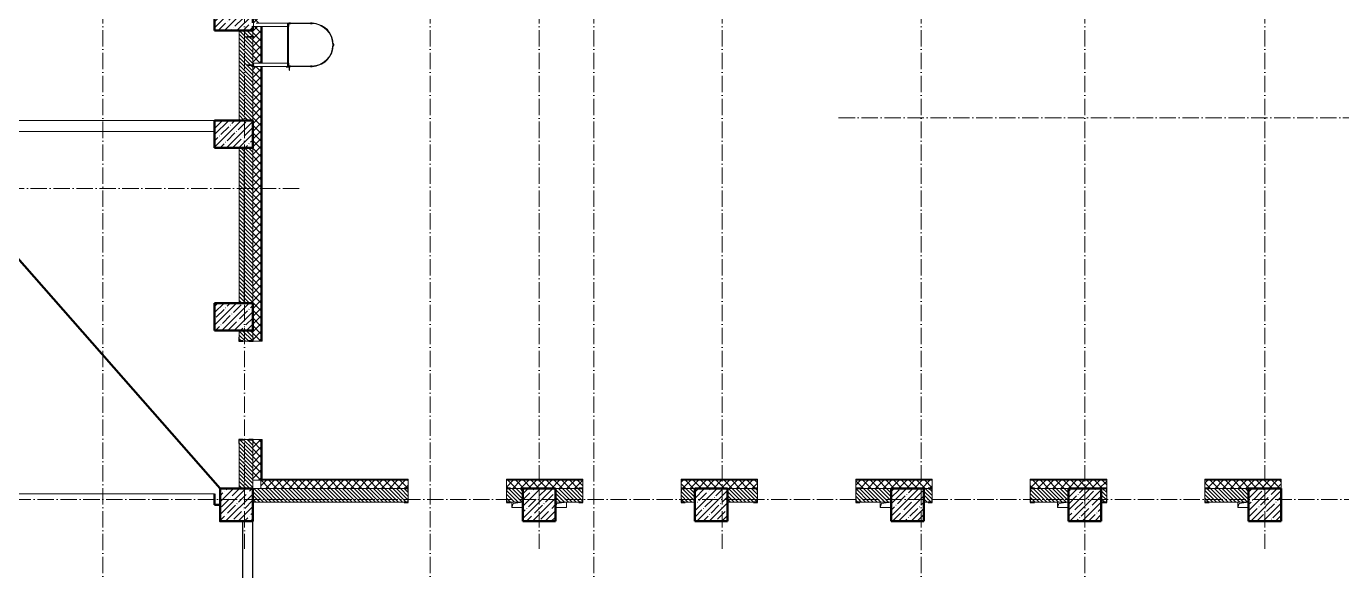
# Model space of a CAD drawing. Header units: millimetres. Extents: x -401725 to 250493, y 305116 to 802890.
# Drawn here: x 161979 to 186085, y 525289 to 535274 of the extents above; entities that cross this region are included whole.
import ezdxf

# ---------------------------------------------------------------- set-up
doc = ezdxf.new("R2010")
doc.units = ezdxf.units.MM
doc.linetypes.add('50_200_ШТРИХ_1Т_ш5_п1_п1_', pattern=[700, 500, -100, 0, -100])
for name, color, linetype, lineweight in [('A-DETL-____-OTLN-1', 7, 'Continuous', 50), ('A-FLOR-____-OTLN', 7, 'Continuous', 9), ('A-GENM-____-MCUT', 7, 'Continuous', 25), ('A-GENM-____-OTLN', 7, 'Continuous', 9), ('A-GENM-____-OTLN-1', 7, 'Continuous', 25), ('A-WALL-____-MCUT', 7, 'Continuous', 13), ('A-WALL-____-MCUT-1', 7, 'Continuous', 9), ('A-WALL-____-PATT-1', 7, 'Continuous', 9), ('A-WALL-FNSH-MCUT-1', 7, 'Continuous', 9), ('I-WALL-____-OTLN', 7, 'Continuous', 9), ('S-COLS-____-MCUT', 7, 'Continuous', 50), ('S-COLS-____-OTLN', 7, 'Continuous', 9), ('S-GRID-____-OTLN-1', 7, '50_200_ШТРИХ_1Т_ш5_п1_п1_', 9)]:
    doc.layers.add(name, color=color, linetype=linetype, lineweight=lineweight)
pattern_1 = [(135, (142429.057, 459015.94), (-35.35534, -35.35534), [])]
pattern_2 = [(45, (142429.06, 459015.94), (-70.71068, 70.71068), []), (135, (142429.06, 459015.94), (-70.71068, -70.71068), [])]

# ---------------------------------------------------------------- blocks, each defined once
blk = doc.blocks.new('BSC_Колонна _Прямоугольная - 500х700-25279857-АР1_План отверстий 3 этажа в осях 1-64_Ю-ЯЯ')
at = {"layer": 'S-COLS-____-OTLN'}
h = blk.add_hatch(dxfattribs=at)
h.set_pattern_fill('FP_16', color=256, style=0, pattern_type=2)
h.set_pattern_definition([(315, (-76431.04, 23350), (114.04925, 114.04925), []), (315, (-76431.04, 23235.95), (114.04925, 114.04925), [201.613, -40.323, 3.353, -36.97])])
h.paths.add_polyline_path([(-250, -350), (250, -350), (250, 350), (-250, 350), (-250, -55)], flags=0)
at = {"layer": 'S-COLS-____-MCUT'}
for p, q in [((250, 350), (-250, 350)), ((-250, 350), (-250, -350)), ((250, -350), (250, 350)), ((-250, -350), (-170, -350)), ((-107, -350), (250, -350))]:
    blk.add_line(p, q, dxfattribs=at)
blk = doc.blocks.new('BSC_Колонна _Прямоугольная - 600х600-V52-АР1_План отверстий 3 этажа в осях 1-64_Ю-ЯЯ')
at = {"layer": 'S-COLS-____-OTLN'}
h = blk.add_hatch(dxfattribs=at)
h.set_pattern_fill('FP_60', color=256, style=0, pattern_type=2)
h.set_pattern_definition([(45, (-28950, -67481.04), (-114.04925, 114.04925), []), (45, (-28835.95, -67481.04), (-114.04925, 114.04925), [201.613, -40.323, 3.353, -36.97])])
h.paths.add_polyline_path([(-300, -300), (300, -300), (300, 300), (-300, 300), (-300, 237)], flags=0)
at = {"layer": 'S-COLS-____-MCUT'}
for p, q in [((300, 300), (-300, 300)), ((-300, 300), (-300, -300)), ((300, -300), (300, 300)), ((-300, -300), (300, -300))]:
    blk.add_line(p, q, dxfattribs=at)
blk = doc.blocks.new('BSC_Колонна _Прямоугольная - 500х700-25976089-АР1_План отверстий 3 этажа в осях 1-64_Ю-ЯЯ')
at = {"layer": 'S-COLS-____-OTLN'}
h = blk.add_hatch(dxfattribs=at)
h.set_pattern_fill('FP_76', color=256, style=0, pattern_type=2)
h.set_pattern_definition([(315, (-74281.04, 23350), (114.04925, 114.04925), []), (315, (-74281.04, 23235.95), (114.04925, 114.04925), [201.613, -40.323, 3.353, -36.97])])
h.paths.add_polyline_path([(-250, -350), (250, -350), (250, 350), (-250, 350)], flags=0)
at = {"layer": 'S-COLS-____-MCUT'}
for p, q in [((250, 350), (-250, 350)), ((-250, 350), (-250, -350)), ((250, -350), (250, 350)), ((-250, -350), (250, -350))]:
    blk.add_line(p, q, dxfattribs=at)
blk = doc.blocks.new('BSC_Колонна _Прямоугольная - 500х700-V68-АР1_План отверстий 3 этажа в осях 1-64_Ю-ЯЯ')
at = {"layer": 'S-COLS-____-OTLN'}
h = blk.add_hatch(dxfattribs=at)
h.set_pattern_fill('FP_77', color=256, style=0, pattern_type=2)
h.set_pattern_definition([(315, (-70931.04, 23350), (114.04925, 114.04925), []), (315, (-70931.04, 23235.95), (114.04925, 114.04925), [201.613, -40.323, 3.353, -36.97])])
h.paths.add_polyline_path([(-250, -350), (250, -350), (250, 350), (-250, 350)], flags=0)
at = {"layer": 'S-COLS-____-MCUT'}
for p, q in [((250, 350), (-250, 350)), ((-250, 350), (-250, -350)), ((250, -350), (250, 350)), ((-250, -350), (250, -350))]:
    blk.add_line(p, q, dxfattribs=at)
blk = doc.blocks.new('BSC_Колонна _Прямоугольная - 600х600-V74-АР1_План отверстий 3 этажа в осях 1-64_Ю-ЯЯ')
at = {"layer": 'S-COLS-____-OTLN'}
h = blk.add_hatch(dxfattribs=at)
h.set_pattern_fill('FP_83', color=256, style=0, pattern_type=2)
h.set_pattern_definition([(45, (-35700, -67481.04), (-114.04925, 114.04925), []), (45, (-35585.95, -67481.04), (-114.04925, 114.04925), [201.613, -40.323, 3.353, -36.97])])
h.paths.add_polyline_path([(-300, -300), (300, -300), (300, 300), (-300, 300)], flags=0)
at = {"layer": 'S-COLS-____-MCUT'}
for p, q in [((300, 300), (-300, 300)), ((-300, 300), (-300, -300)), ((300, -300), (300, 300)), ((-300, -300), (300, -300))]:
    blk.add_line(p, q, dxfattribs=at)
blk = doc.blocks.new('BSC_Колонна _Прямоугольная - 600х600-V78-АР1_План отверстий 3 этажа в осях 1-64_Ю-ЯЯ')
at = {"layer": 'S-COLS-____-OTLN'}
h = blk.add_hatch(dxfattribs=at)
h.set_pattern_fill('FP_87', color=256, style=0, pattern_type=2)
h.set_pattern_definition([(45, (-38950, -67481.04), (-114.04925, 114.04925), []), (45, (-38835.95, -67481.04), (-114.04925, 114.04925), [201.613, -40.323, 3.353, -36.97])])
h.paths.add_polyline_path([(-300, -300), (300, -300), (300, 300), (-300, 300)], flags=0)
at = {"layer": 'S-COLS-____-MCUT'}
for p, q in [((300, 300), (-300, 300)), ((-300, 300), (-300, -300)), ((300, -300), (300, 300)), ((-300, -300), (300, -300))]:
    blk.add_line(p, q, dxfattribs=at)
blk = doc.blocks.new('BSC_Колонна _Прямоугольная - 600х600-V85-АР1_План отверстий 3 этажа в осях 1-64_Ю-ЯЯ')
at = {"layer": 'S-COLS-____-OTLN'}
h = blk.add_hatch(dxfattribs=at)
h.set_pattern_fill('FP_93', color=256, style=0, pattern_type=2)
h.set_pattern_definition([(45, (-42250, -67481.04), (-114.04925, 114.04925), []), (45, (-42135.95, -67481.04), (-114.04925, 114.04925), [201.613, -40.323, 3.353, -36.97])])
h.paths.add_polyline_path([(-300, -300), (300, -300), (300, 300), (-300, 300)], flags=0)
at = {"layer": 'S-COLS-____-MCUT'}
for p, q in [((300, 300), (-300, 300)), ((-300, 300), (-300, -300)), ((300, -300), (300, 300)), ((-300, -300), (300, -300))]:
    blk.add_line(p, q, dxfattribs=at)
blk = doc.blocks.new('BSC_Колонна _Прямоугольная - 600х600-V89-АР1_План отверстий 3 этажа в осях 1-64_Ю-ЯЯ')
at = {"layer": 'S-COLS-____-OTLN'}
h = blk.add_hatch(dxfattribs=at)
h.set_pattern_fill('FP_94', color=256, style=0, pattern_type=2)
h.set_pattern_definition([(45, (-32100, -67481.04), (-114.04925, 114.04925), []), (45, (-31985.95, -67481.04), (-114.04925, 114.04925), [201.613, -40.323, 3.353, -36.97])])
h.paths.add_polyline_path([(-300, -300), (300, -300), (300, 300), (-300, 300)], flags=0)
at = {"layer": 'S-COLS-____-MCUT'}
for p, q in [((300, 300), (-300, 300)), ((-300, 300), (-300, -300)), ((300, -300), (300, 300)), ((-300, -300), (300, -300))]:
    blk.add_line(p, q, dxfattribs=at)
blk = doc.blocks.new('BSC_Колонна _Прямоугольная - 600х600-V90-АР1_План отверстий 3 этажа в осях 1-64_Ю-ЯЯ')
at = {"layer": 'S-COLS-____-OTLN'}
h = blk.add_hatch(dxfattribs=at)
h.set_pattern_fill('FP_95', color=256, style=0, pattern_type=2)
h.set_pattern_definition([(45, (-23400, -67481.04), (-114.04925, 114.04925), []), (45, (-23285.95, -67481.04), (-114.04925, 114.04925), [201.613, -40.323, 3.353, -36.97])])
h.paths.add_polyline_path([(-300, -300), (300, -300), (300, 300), (-300, 300)], flags=0)
at = {"layer": 'S-COLS-____-MCUT'}
for p, q in [((300, 300), (-300, 300)), ((-300, 300), (-300, -300)), ((300, -300), (300, 300)), ((-300, -300), (100, -300))]:
    blk.add_line(p, q, dxfattribs=at)
blk = doc.blocks.new('Фахверк_СКБ_Уголок - 250_2700-27497298-АР1_План отверстий 3 этажа в осях 1-64_Ю-ЯЯ')
at = {"layer": 'A-GENM-____-MCUT'}
for p, q in [((200, 181), (125, 181)), ((125, 181), (125, 106)), ((125, 106), (131, 106)), ((131, 106), (131, 175)), ((131, 175), (200, 175)), ((200, 175), (200, 181)), ((131, -6), (125, -6)), ((125, -6), (125, -81)), ((125, -81), (200, -81)), ((131, -75), (131, -6)), ((200, -75), (131, -75)), ((200, -81), (200, -75))]:
    blk.add_line(p, q, dxfattribs=at)
blk = doc.blocks.new('Фахверк_СКБ_Уголок - 250_2700-27509033-АР1_План отверстий 3 этажа в осях 1-64_Ю-ЯЯ')
at = {"layer": 'A-GENM-____-MCUT'}
for p, q in [((125, 181), (50, 181)), ((50, 181), (50, 175)), ((50, 175), (119, 175)), ((119, 175), (119, 106)), ((119, 106), (125, 106)), ((125, 106), (125, 181)), ((119, -75), (50, -75)), ((50, -75), (50, -81)), ((50, -81), (125, -81)), ((125, -6), (119, -6)), ((119, -6), (119, -75)), ((125, -81), (125, -6))]:
    blk.add_line(p, q, dxfattribs=at)
blk = doc.blocks.new('Фахверк_СКБ_Уголок - 250_2700_1-27501432-АР1_План отверстий 3 этажа в осях 1-64_Ю-ЯЯ')
at = {"layer": 'A-GENM-____-MCUT'}
for p, q in [((200, 181), (125, 181)), ((125, 181), (125, 106)), ((125, 106), (131, 106)), ((131, 106), (131, 175)), ((131, 175), (200, 175)), ((200, 175), (200, 181)), ((131, -6), (125, -6)), ((125, -6), (125, -81)), ((125, -81), (200, -81)), ((131, -75), (131, -6)), ((200, -75), (131, -75)), ((200, -81), (200, -75))]:
    blk.add_line(p, q, dxfattribs=at)
blk = doc.blocks.new('AR_Отверстие прямоугольное _в плите_ - AR_Отверстие прямоугольное _в плите_-V183-АР1_План отверстий 3 этажа в осях 1-64_Ю-ЯЯ')
at = {"layer": 'A-GENM-____-OTLN'}
for p, q in [((-100, 50), (-100, -50)), ((-100, -50), (-75, 25)), ((-75, 25), (100, 50)), ((100, -50), (100, 50)), ((-100, -50), (100, -50))]:
    blk.add_line(p, q, dxfattribs=at)
blk = doc.blocks.new('AR_Отверстие прямоугольное _в плите_ - AR_Отверстие прямоугольное _в плите_-V175-АР1_План отверстий 3 этажа в осях 1-64_Ю-ЯЯ')
at = {"layer": 'A-GENM-____-OTLN'}
for p, q in [((-100, -50), (-75, 25)), ((-75, 25), (100, 50)), ((100, -50), (100, 50)), ((-100, -50), (100, -50))]:
    blk.add_line(p, q, dxfattribs=at)
blk = doc.blocks.new('AR_Отверстие прямоугольное _в плите_ - AR_Отверстие прямоугольное _в плите_-30510712-АР1_План отверстий 3 этажа в осях 1-64_Ю-ЯЯ')
at = {"layer": 'A-GENM-____-OTLN'}
for p, q in [((-100, 50), (-100, -50)), ((-100, -50), (-75, 25)), ((-75, 25), (100, 50)), ((-100, -50), (100, -50))]:
    blk.add_line(p, q, dxfattribs=at)
blk = doc.blocks.new('AR_Отверстие прямоугольное _в плите_ - AR_Отверстие прямоугольное _в плите_-V184-АР1_План отверстий 3 этажа в осях 1-64_Ю-ЯЯ')
at = {"layer": 'A-GENM-____-OTLN'}
for p, q in [((-100, 50), (-100, -50)), ((-100, -50), (-75, 25)), ((-75, 25), (100, 50)), ((-100, -50), (100, -50))]:
    blk.add_line(p, q, dxfattribs=at)
blk = doc.blocks.new('Лестница_Металлическая_Кровля_Перепад - Назначение габаритов по экземпляру-30749997-АР1_План отверстий 3 этажа в осях 1-64_Ю-ЯЯ')
at = {"layer": 'A-GENM-____-MCUT'}
for p, q in [((-147, 1493), (-168, 1472)), ((-168, 1472), (-161, 1465)), ((-161, 1465), (-140, 1486)), ((-140, 1486), (-147, 1493)), ((140, 1610), (110, 1610)), ((110, 1610), (110, 1600)), ((140, 1610), (110, 1610)), ((110, 1610), (110, 1600)), ((110, 1600), (140, 1600)), ((110, 1600), (140, 1600)), ((140, 1600), (140, 1610)), ((140, 1600), (140, 1610)), ((397, 1493), (390, 1486)), ((390, 1486), (411, 1465)), ((418, 1472), (397, 1493)), ((411, 1465), (418, 1472)), ((-275, 1215), (-275, 1185)), ((-265, 1215), (-275, 1215)), ((-265, 1185), (-265, 1215)), ((525, 1215), (515, 1215)), ((515, 1215), (515, 1185)), ((525, 1185), (525, 1215)), ((-275, 1185), (-265, 1185)), ((515, 1185), (525, 1185)), ((-265, 815), (-275, 815)), ((-275, 815), (-275, 785)), ((-265, 785), (-265, 815)), ((525, 815), (515, 815)), ((515, 815), (515, 785)), ((525, 785), (525, 815))]:
    blk.add_line(p, q, dxfattribs=at)
at = {"layer": 'A-GENM-____-OTLN'}
for p, q in [((-275, 1185), (-275, 815)), ((-265, 815), (-265, 1185)), ((515, 1185), (515, 815)), ((525, 815), (525, 1185))]:
    blk.add_line(p, q, dxfattribs=at)
for radius, start, end in [(400, 137.1513, 177.8405), (390, 0, 180), (400, 47.1513, 132.8487), (400, 2.1595, 42.8487)]:
    blk.add_arc((125, 1200), radius, start, end, dxfattribs=at)
blk = doc.blocks.new('ЛМ_Арматурный стержень_ГОСТ 5781-82 - Ø 18 А240-29172526-АР1_План отверстий 3 этажа в осях 1-64_Ю-ЯЯ')
at = {"layer": 'A-GENM-____-OTLN'}
for p, q in [((24334, 76318), (24334, 75518)), ((24334, 76318), (24343, 76318)), ((24343, 76318), (24352, 76318)), ((24352, 75518), (24352, 76318)), ((24343, 75518), (24334, 75518)), ((24352, 75518), (24343, 75518))]:
    blk.add_line(p, q, dxfattribs=at)
blk = doc.blocks.new('ЛМ_Уголок_ГОСТ 8509-93 - L 63х63x6-29176216-АР1_План отверстий 3 этажа в осях 1-64_Ю-ЯЯ')
at = {"layer": 'A-GENM-____-MCUT'}
for p, q in [((24312, 75518), (24312, 75512)), ((24312, 75512), (24369, 75512)), ((24375, 75518), (24360, 75518)), ((24369, 75512), (24369, 75455)), ((24369, 75455), (24375, 75455)), ((24375, 75455), (24375, 75518))]:
    blk.add_line(p, q, dxfattribs=at)
blk = doc.blocks.new('Анкер клиновой - Анкер клиновой МКТ V-A 10-10-15_115-14811140-АР1_План отверстий 3 этажа в осях 1-64_Ю-ЯЯ')
at = {"layer": 'A-GENM-____-OTLN'}
for p, q in [((23706, 76071), (23591, 76071)), ((23591, 76061), (23591, 76071)), ((23591, 76061), (23706, 76061)), ((23710, 76074), (23706, 76074)), ((23706, 76058), (23706, 76074)), ((23706, 76074), (23706, 76072)), ((23706, 76060), (23706, 76058)), ((23706, 76058), (23710, 76058)), ((23710, 76072), (23710, 76074)), ((23710, 76074), (23710, 76058)), ((23720, 76071), (23710, 76071)), ((23710, 76061), (23720, 76061)), ((23710, 76058), (23710, 76060)), ((23720, 76071), (23720, 76061))]:
    blk.add_line(p, q, dxfattribs=at)
blk = doc.blocks.new('Анкер клиновой - Анкер клиновой МКТ V-A 10-10-15_115-V208-АР1_План отверстий 3 этажа в осях 1-64_Ю-ЯЯ')
at = {"layer": 'A-GENM-____-OTLN'}
for p, q in [((23700, 75550), (23591, 75550)), ((23591, 75540), (23591, 75550)), ((23591, 75540), (23700, 75540)), ((23710, 75553), (23706, 75553)), ((23706, 75537), (23710, 75537)), ((23710, 75551), (23710, 75553)), ((23710, 75553), (23710, 75537)), ((23720, 75550), (23710, 75550)), ((23710, 75540), (23720, 75540)), ((23710, 75537), (23710, 75539)), ((23720, 75550), (23720, 75540))]:
    blk.add_line(p, q, dxfattribs=at)
blk = doc.blocks.new('ЛМ_Уголок_ГОСТ 8509-93 - L 63х63x6-29171484-АР1_План отверстий 3 этажа в осях 1-64_Ю-ЯЯ')
at = {"layer": 'A-GENM-____-OTLN'}
for p, q in [((23706, 75575), (23700, 75575)), ((23700, 75575), (23700, 75512)), ((23700, 75512), (23763, 75512)), ((23706, 75518), (23706, 75575)), ((23763, 75518), (23706, 75518)), ((23763, 75512), (23763, 75518))]:
    blk.add_line(p, q, dxfattribs=at)
blk = doc.blocks.new('ЛМ_Уголок_ГОСТ 8509-93 - L 63х63x6-30750527-АР1_План отверстий 3 этажа в осях 1-64_Ю-ЯЯ')
at = {"layer": 'A-GENM-____-OTLN'}
for p, q in [((0, 45), (0, -18)), ((619, 45), (0, 45)), ((645, 45), (637, 45)), ((645, -18), (645, 45)), ((48, -18), (619, -18)), ((637, -18), (645, -18))]:
    blk.add_line(p, q, dxfattribs=at)
blk = doc.blocks.new('ЛМ_Уголок_ГОСТ 8509-93 - L 63х63x6-30750528-АР1_План отверстий 3 этажа в осях 1-64_Ю-ЯЯ')
at = {"layer": 'A-GENM-____-OTLN'}
for p, q in [((0, 18), (0, -4)), ((619, 18), (48, 18)), ((645, 18), (637, 18)), ((645, -45), (645, 18)), ((0, -14), (0, -45)), ((0, -45), (619, -45)), ((637, -45), (645, -45))]:
    blk.add_line(p, q, dxfattribs=at)
blk = doc.blocks.new('BSC_Колонна _Прямоугольная1 - 200х100 _металл_-31488033-АР1_План отверстий 3 этажа в осях 1-64_Ю-ЯЯ')
at = {"layer": 'S-COLS-____-MCUT'}
for p, q in [((100, 50), (-100, 50)), ((-100, 50), (-100, 40)), ((100, -50), (100, 50)), ((-100, -50), (100, -50))]:
    blk.add_line(p, q, dxfattribs=at)

msp = doc.modelspace()

# ---------------------------------------------------------------- hatches: boundary and pattern name
at = {"layer": 'A-WALL-____-PATT-1'}
h = msp.add_hatch(dxfattribs=at)
h.set_pattern_fill('FP_4', color=256, style=0, pattern_type=2)
h.set_pattern_definition(pattern_2)
h.paths.add_polyline_path([(166279.0567, 526946.983), (166279.0567, 527696.983), (166135.0567, 527696.983), (166135.0567, 527621.983), (166129.0567, 527621.983), (166129.0567, 526946.983), (166275.7987, 526946.983)], flags=0)
h.paths.add_polyline_path([(166279.0567, 529496.983), (166279.0567, 534533.983), (166192.0567, 534533.983), (166192.0567, 534527.983), (166129.0567, 534527.983), (166129.0567, 529571.983), (166135.0567, 529571.983), (166135.0567, 529496.983)], flags=0)
h.paths.add_polyline_path([(166144.0567, 534533.983), (166144.0567, 534555.983), (166135.0567, 534555.3261), (166135.0567, 534533.983), (166139.0567, 534533.983)], flags=0)
h.paths.add_polyline_path([(166139.0567, 534565.983), (166144.0567, 534566.6398), (166144.8462, 534596.983), (166279.0567, 534596.983), (166279.0567, 535270.983), (166144.0567, 535270.983), (166144.0567, 535333.983), (166135.0567, 535333.983), (166135.0567, 535276.983), (166129.0567, 535276.983), (166129.0567, 535086.983), (166149.0567, 535086.3131), (166149.0567, 535076.983), (166129.0567, 535076.3261), (166129.0567, 534590.983), (166135.0567, 534590.983), (166135.0567, 534566.6398), (166139.0567, 534566.6398)], flags=0)
h.paths.add_polyline_path([(166279.0567, 535333.983), (166279.0567, 544946.983), (166129.0567, 544946.983), (166129.0567, 535339.983), (166192.0567, 535339.983), (166192.0567, 535333.983), (166275.7987, 535333.983)], flags=0)
h = msp.add_hatch(dxfattribs=at)
h.set_pattern_fill('FP_9', color=256, style=0, pattern_type=2)
h.set_pattern_definition(pattern_1)
h.paths.add_polyline_path([(165879.0567, 533546.983), (166129.0567, 533546.983), (166129.0567, 534555.983), (166020.0567, 534556.6528), (166020.0567, 534565.983), (166129.0567, 534565.983), (166129.0567, 535076.983), (166020.0567, 535077.6528), (166020.0567, 535086.983), (166129.0567, 535086.983), (166129.0567, 535196.983), (165879.0567, 535196.983), (165879.0567, 533998.73)], flags=0)
h = msp.add_hatch(dxfattribs=at)
h.set_pattern_fill('FP_9', color=256, style=0, pattern_type=2)
h.set_pattern_definition(pattern_1)
h.paths.add_polyline_path([(166129.0567, 530196.983), (166129.0567, 533046.983), (165879.0567, 533046.983), (165879.0567, 530196.983)], flags=0)
h = msp.add_hatch(dxfattribs=at)
h.set_pattern_fill('FP_9', color=256, style=0, pattern_type=2)
h.set_pattern_definition(pattern_1)
h.paths.add_polyline_path([(165879.0567, 526796.983), (166129.0567, 526796.983), (166129.0567, 527690.983), (166060.0567, 527690.983), (166060.0567, 527696.983), (165948.0567, 527696.983), (165948.0567, 527690.983), (165879.0567, 527690.983), (165879.0567, 527540.7895)], flags=0)
h.paths.add_polyline_path([(166060.0567, 529496.983), (166060.0567, 529502.983), (166129.0567, 529502.983), (166129.0567, 529696.983), (165879.0567, 529696.983), (165879.0567, 529502.983), (165948.0567, 529502.983), (165948.0567, 529496.983)], flags=0)
h = msp.add_hatch(dxfattribs=at)
h.set_pattern_fill('FP_9', color=256, style=0, pattern_type=2)
h.set_pattern_definition(pattern_1)
h.paths.add_polyline_path([(170854.0567, 526546.983), (171079.0567, 526546.983), (171079.0567, 526796.983), (170785.0567, 526796.983), (170785.0567, 526727.983), (170779.0567, 526727.983), (170779.0567, 526615.983), (170785.0567, 526615.983), (170785.0567, 526546.983)], flags=0)
h.paths.add_polyline_path([(168904.0567, 526546.983), (168973.0567, 526547.5385), (168973.0567, 526615.983), (168979.0567, 526615.983), (168979.0567, 526727.983), (168973.0567, 526727.983), (168973.0567, 526796.983), (166129.0567, 526796.983), (166129.0567, 526546.983), (167159.5308, 526546.983)], flags=0)
h = msp.add_hatch(dxfattribs=at)
h.set_pattern_fill('FP_4', color=256, style=0, pattern_type=2)
h.set_pattern_definition(pattern_2)
h.paths.add_polyline_path([(187629.0567, 526796.983), (187629.0567, 526946.983), (186779.0567, 526946.983), (186779.0567, 526796.983), (187485.3701, 526796.983)], flags=0)
h.paths.add_polyline_path([(183654.0567, 526796.983), (184979.0567, 526796.983), (184979.0567, 526946.983), (183579.0567, 526946.983), (183579.0567, 526802.983), (183654.0567, 526802.983)], flags=0)
h.paths.add_polyline_path([(181704.0567, 526796.983), (181704.0567, 526802.983), (181779.0567, 526802.983), (181779.0567, 526946.983), (180379.0567, 526946.983), (180379.0567, 526802.983), (180454.0567, 526802.983), (180454.0567, 526796.983), (181679.0567, 526796.983)], flags=0)
h.paths.add_polyline_path([(178504.0567, 526796.983), (178504.0567, 526802.983), (178579.0567, 526802.983), (178579.0567, 526946.983), (177179.0567, 526946.983), (177179.0567, 526802.983), (177254.0567, 526802.983), (177254.0567, 526796.983), (178429.0567, 526796.983)], flags=0)
h.paths.add_polyline_path([(174829.0567, 526796.983), (175304.0567, 526796.983), (175304.0567, 526802.983), (175379.0567, 526802.983), (175379.0567, 526946.983), (173979.0567, 526946.983), (173979.0567, 526802.983), (174054.0567, 526802.983), (174054.0567, 526796.983), (174229.388, 526796.983)], flags=0)
h.paths.add_polyline_path([(172104.0567, 526796.983), (172104.0567, 526802.983), (172179.0567, 526802.983), (172179.0567, 526946.983), (170779.0567, 526946.983), (170779.0567, 526802.983), (170854.0567, 526802.983), (170854.0567, 526796.983), (171679.0567, 526796.983)], flags=0)
h.paths.add_polyline_path([(168904.0567, 526796.983), (168904.0567, 526802.983), (168979.0567, 526802.983), (168979.0567, 526946.983), (166279.0567, 526946.983), (166279.0567, 526796.983), (167159.5308, 526796.983)], flags=0)
h = msp.add_hatch(dxfattribs=at)
h.set_pattern_fill('FP_9', color=256, style=0, pattern_type=2)
h.set_pattern_definition(pattern_1)
h.paths.add_polyline_path([(174229.0567, 526546.983), (174229.0567, 526796.983), (173985.0567, 526796.983), (173985.0567, 526727.983), (173979.0567, 526727.983), (173979.0567, 526615.983), (173985.0567, 526615.983), (173985.0567, 526546.983), (174054.0567, 526546.983)], flags=0)
h.paths.add_polyline_path([(172104.0567, 526546.983), (172173.0567, 526546.983), (172173.0567, 526615.983), (172179.0567, 526615.983), (172179.0567, 526727.983), (172173.0567, 526727.983), (172173.0567, 526796.983), (171679.0567, 526796.983), (171679.0567, 526546.983)], flags=0)
h = msp.add_hatch(dxfattribs=at)
h.set_pattern_fill('FP_9', color=256, style=0, pattern_type=2)
h.set_pattern_definition(pattern_1)
h.paths.add_polyline_path([(177829.0567, 526546.983), (177829.0567, 526796.983), (177185.0567, 526796.983), (177185.0567, 526727.983), (177179.0567, 526727.983), (177179.0567, 526615.983), (177185.0567, 526615.983), (177185.0567, 526546.983), (177764.3165, 526546.983)], flags=0)
h.paths.add_polyline_path([(175304.0567, 526546.983), (175373.0567, 526546.983), (175373.0567, 526615.983), (175379.0567, 526615.983), (175379.0567, 526727.983), (175373.0567, 526727.983), (175373.0567, 526796.983), (174829.0567, 526796.983), (174829.0567, 526546.983)], flags=0)
h = msp.add_hatch(dxfattribs=at)
h.set_pattern_fill('FP_9', color=256, style=0, pattern_type=2)
h.set_pattern_definition(pattern_1)
h.paths.add_polyline_path([(181079.0567, 526546.983), (181079.0567, 526796.983), (180385.0567, 526796.983), (180385.0567, 526727.983), (180379.0567, 526727.983), (180379.0567, 526615.983), (180385.0567, 526615.983), (180385.0567, 526546.983), (180454.0567, 526546.983)], flags=0)
h.paths.add_polyline_path([(178429.0567, 526546.983), (178573.0567, 526546.983), (178573.0567, 526615.983), (178579.0567, 526615.983), (178579.0567, 526727.983), (178573.0567, 526727.983), (178573.0567, 526796.983), (178429.0567, 526796.983), (178429.0567, 526615.983)], flags=0)
h = msp.add_hatch(dxfattribs=at)
h.set_pattern_fill('FP_9', color=256, style=0, pattern_type=2)
h.set_pattern_definition(pattern_1)
h.paths.add_polyline_path([(183654.0567, 526546.983), (184379.0567, 526546.983), (184379.0567, 526796.983), (183585.0567, 526796.983), (183585.0567, 526727.983), (183579.0567, 526727.983), (183579.0567, 526615.983), (183585.0567, 526615.983), (183585.0567, 526546.983)], flags=0)
h.paths.add_polyline_path([(181704.0567, 526546.983), (181773.0567, 526546.983), (181773.0567, 526615.983), (181779.0567, 526615.983), (181779.0567, 526727.983), (181773.0567, 526727.983), (181773.0567, 526796.983), (181679.0567, 526796.983), (181679.0567, 526546.983)], flags=0)

# ---------------------------------------------------------------- linework, layer by layer
msp.add_lwpolyline([(165979.0567, 530196.983), (165979.0567, 533046.983)])
at = {"color": 0, "lineweight": 50}
msp.add_lwpolyline([(165529.0567, 526796.983), (166129.0567, 526796.983), (166129.0567, 526196.983), (165529.0567, 526196.983)], close=True, dxfattribs=at)
msp.add_lwpolyline([(165941.0578, 522646.9845), (166129.0567, 522646.9845), (166129.0567, 526196.983), (165941.0578, 526196.983)], close=True)
at = {"layer": 'A-DETL-____-OTLN-1'}
msp.add_line((160629.0567, 532376.6604), (165529.0567, 526796.983), dxfattribs=at)
at = {"layer": 'A-FLOR-____-OTLN'}
msp.add_line((165429.0567, 526696.983), (160729.0567, 526696.983), dxfattribs=at)
at = {"layer": 'A-WALL-____-MCUT'}
for p, q in [((165879.0567, 535196.983), (165879.0567, 533546.983)), ((166129.0567, 535196.983), (166129.0567, 535086.8126)), ((166129.0567, 535077.1533), (166129.0567, 534590.983)), ((166129.0567, 534527.983), (166129.0567, 533546.983)), ((165879.0567, 533046.983), (165879.0567, 530196.983)), ((166129.0567, 533046.983), (166129.0567, 530196.983)), ((165879.0567, 529696.983), (165879.0567, 529571.983)), ((166129.0567, 529571.983), (166129.0567, 529696.983)), ((165948.0567, 529496.983), (166060.0567, 529496.983)), ((166060.0567, 527696.983), (165948.0567, 527696.983)), ((165879.0567, 527621.983), (165879.0567, 526796.983)), ((166129.0567, 527621.983), (166129.0567, 526796.983)), ((166129.0567, 526796.983), (168904.0567, 526796.983)), ((168979.0567, 526615.983), (168979.0567, 526727.983)), ((170779.0567, 526727.983), (170779.0567, 526615.983)), ((171079.0567, 526796.983), (170854.0567, 526796.983)), ((172104.0567, 526796.983), (171679.0567, 526796.983)), ((172179.0567, 526615.983), (172179.0567, 526727.983)), ((173979.0567, 526727.983), (173979.0567, 526615.983)), ((174229.0567, 526796.983), (174054.0567, 526796.983)), ((175304.0567, 526796.983), (174829.0567, 526796.983)), ((175379.0567, 526615.983), (175379.0567, 526727.983)), ((177179.0567, 526727.983), (177179.0567, 526615.983)), ((177829.0567, 526796.983), (177254.0567, 526796.983)), ((178504.0567, 526796.983), (178429.0567, 526796.983)), ((178579.0567, 526615.983), (178579.0567, 526727.983)), ((180379.0567, 526727.983), (180379.0567, 526615.983)), ((181079.0567, 526796.983), (180454.0567, 526796.983)), ((181704.0567, 526796.983), (181679.0567, 526796.983)), ((181779.0567, 526615.983), (181779.0567, 526727.983)), ((183579.0567, 526727.983), (183579.0567, 526615.983)), ((184379.0567, 526796.983), (183654.0567, 526796.983)), ((166129.0567, 526546.983), (168904.0567, 526546.983)), ((170854.0567, 526546.983), (171079.0567, 526546.983)), ((171679.0567, 526546.983), (172104.0567, 526546.983)), ((174054.0567, 526546.983), (174229.0567, 526546.983)), ((174829.0567, 526546.983), (175304.0567, 526546.983)), ((177254.0567, 526546.983), (177829.0567, 526546.983)), ((178429.0567, 526546.983), (178504.0567, 526546.983)), ((180454.0567, 526546.983), (181079.0567, 526546.983)), ((181679.0567, 526546.983), (181704.0567, 526546.983)), ((183654.0567, 526546.983), (184379.0567, 526546.983))]:
    msp.add_line(p, q, dxfattribs=at)
at = {"layer": 'A-WALL-____-MCUT-1'}
for p, q in [((166279.0567, 534596.983), (166279.0567, 535270.983)), ((166285.0567, 534596.983), (166285.0567, 535270.983)), ((166291.0567, 534596.983), (166291.0567, 535270.983)), ((166279.0567, 529496.983), (166279.0567, 534533.983)), ((166285.0567, 529496.983), (166285.0567, 534533.983)), ((166291.0567, 529496.983), (166291.0567, 534533.983)), ((166135.0567, 529496.983), (166279.0567, 529496.983)), ((166279.0567, 527696.983), (166135.0567, 527696.983)), ((166279.0567, 527696.983), (166279.0567, 526796.983)), ((166285.0567, 526946.983), (166285.0567, 527696.983)), ((166291.0567, 526946.983), (166291.0567, 527696.983)), ((166129.0567, 526946.983), (168979.0567, 526946.983)), ((168979.0567, 526958.983), (166279.0567, 526958.983)), ((168979.0567, 526952.983), (166279.0567, 526952.983)), ((168979.0567, 526802.983), (168979.0567, 526946.983)), ((172179.0567, 526958.983), (170779.0567, 526958.983)), ((172179.0567, 526952.983), (170779.0567, 526952.983)), ((170779.0567, 526946.983), (170779.0567, 526946.983)), ((170779.0567, 526946.983), (170779.0567, 526802.983)), ((172179.0567, 526946.983), (170779.0567, 526946.983)), ((172179.0567, 526802.983), (172179.0567, 526946.983)), ((175379.0567, 526958.983), (173979.0567, 526958.983)), ((175379.0567, 526952.983), (173979.0567, 526952.983)), ((173979.0567, 526946.983), (175379.0567, 526946.983)), ((173979.0567, 526946.983), (173979.0567, 526802.983)), ((175379.0567, 526802.983), (175379.0567, 526946.983)), ((178579.0567, 526958.983), (177179.0567, 526958.983)), ((178579.0567, 526952.983), (177179.0567, 526952.983)), ((177179.0567, 526946.983), (178579.0567, 526946.983)), ((177179.0567, 526946.983), (177179.0567, 526802.983)), ((178429.0567, 526796.983), (178429.0567, 526796.983)), ((178579.0567, 526802.983), (178579.0567, 526946.983)), ((181779.0567, 526958.983), (180379.0567, 526958.983)), ((181779.0567, 526952.983), (180379.0567, 526952.983)), ((180379.0567, 526946.983), (180379.0567, 526802.983)), ((181779.0567, 526946.983), (180379.0567, 526946.983)), ((181779.0567, 526802.983), (181779.0567, 526946.983)), ((184979.0567, 526958.983), (183579.0567, 526958.983)), ((184979.0567, 526952.983), (183579.0567, 526952.983)), ((183579.0567, 526946.983), (184979.0567, 526946.983)), ((183579.0567, 526946.983), (183579.0567, 526802.983)), ((184979.0567, 526796.983), (184979.0567, 526946.983))]:
    msp.add_line(p, q, dxfattribs=at)
at = {"layer": 'A-WALL-FNSH-MCUT-1'}
for p, q in [((166299.0567, 534596.983), (166299.0567, 535270.983)), ((166299.0567, 529496.983), (166299.0567, 534533.983)), ((166279.0567, 529496.983), (166299.0567, 529496.983)), ((166299.0567, 527696.983), (166279.0567, 527696.983)), ((166299.0567, 526946.983), (166299.0567, 527696.983)), ((168979.0567, 526966.983), (166279.0567, 526966.983)), ((168979.0567, 526946.983), (168979.0567, 526966.983)), ((172179.0567, 526966.983), (170779.0567, 526966.983)), ((170779.0567, 526966.983), (170779.0567, 526946.983)), ((172179.0567, 526946.983), (172179.0567, 526966.983)), ((175379.0567, 526966.983), (173979.0567, 526966.983)), ((173979.0567, 526966.983), (173979.0567, 526946.983)), ((175379.0567, 526946.983), (175379.0567, 526966.983)), ((178579.0567, 526966.983), (177179.0567, 526966.983)), ((177179.0567, 526966.983), (177179.0567, 526946.983)), ((178579.0567, 526946.983), (178579.0567, 526966.983)), ((181779.0567, 526966.983), (180379.0567, 526966.983)), ((180379.0567, 526966.983), (180379.0567, 526946.983)), ((181779.0567, 526946.983), (181779.0567, 526966.983)), ((184979.0567, 526966.983), (183579.0567, 526966.983)), ((183579.0567, 526966.983), (183579.0567, 526946.983)), ((184979.0567, 526946.983), (184979.0567, 526966.983))]:
    msp.add_line(p, q, dxfattribs=at)
at = {"layer": 'I-WALL-____-OTLN'}
for p, q in [((160629.0567, 533546.983), (165429.0567, 533546.983)), ((165429.0567, 533346.983), (160629.0567, 533346.983))]:
    msp.add_line(p, q, dxfattribs=at)
at = {"layer": 'S-GRID-____-OTLN-1', "color": 251, "ltscale": 0.6, "true_color": 0x636466}
for p, q in [((163379.0567, 549908.7924), (163379.0567, 511907.5288)), ((165979.0567, 549908.7924), (165979.0567, 525691.4247)), ((169379.0567, 549908.7924), (169379.0567, 511907.5288)), ((171379.0567, 549908.7924), (171379.0567, 525691.4247)), ((172379.0567, 549908.7924), (172379.0567, 511907.5288)), ((174729.0567, 549908.7924), (174729.0567, 525691.4247)), ((178379.0567, 549908.7924), (178379.0567, 511907.5288)), ((181379.0567, 549908.7924), (181379.0567, 511907.5288)), ((184679.0567, 549908.7924), (184679.0567, 525691.4247)), ((176866.5027, 533596.983), (246503.4633, 533596.983)), ((166979.0567, 532296.983), (137760.2865, 532296.983)), ((246503.4633, 526596.983), (137760.2865, 526596.983))]:
    msp.add_line(p, q, dxfattribs=at)

# ---------------------------------------------------------------- block references
at = {"layer": 'A-GENM-____-OTLN', "extrusion": (0, 0, -1), "rotation": 180}
for name, p in [('ЛМ_Уголок_ГОСТ 8509-93 - L 63х63x6-30750527-АР1_План отверстий 3 этажа в осях 1-64_Ю-ЯЯ', (-166144.0567, 535316.183)), ('ЛМ_Уголок_ГОСТ 8509-93 - L 63х63x6-30750528-АР1_План отверстий 3 этажа в осях 1-64_Ю-ЯЯ', (-166144.0567, 534551.783))]:
    msp.add_blockref(name, p, dxfattribs=at)
at = {"layer": 'A-GENM-____-OTLN'}
for name, p in [('ЛМ_Арматурный стержень_ГОСТ 5781-82 - Ø 18 А240-29172526-АР1_План отверстий 3 этажа в осях 1-64_Ю-ЯЯ', (142429.0567, 459015.941)), ('Анкер клиновой - Анкер клиновой МКТ V-A 10-10-15_115-14811140-АР1_План отверстий 3 этажа в осях 1-64_Ю-ЯЯ', (142429.0567, 459015.941)), ('Анкер клиновой - Анкер клиновой МКТ V-A 10-10-15_115-V208-АР1_План отверстий 3 этажа в осях 1-64_Ю-ЯЯ', (142429.0567, 459015.941)), ('ЛМ_Уголок_ГОСТ 8509-93 - L 63х63x6-29171484-АР1_План отверстий 3 этажа в осях 1-64_Ю-ЯЯ', (142429.0567, 459015.941)), ('ЛМ_Уголок_ГОСТ 8509-93 - L 63х63x6-29176216-АР1_План отверстий 3 этажа в осях 1-64_Ю-ЯЯ', (142429.0567, 459015.941)), ('AR_Отверстие прямоугольное _в плите_ - AR_Отверстие прямоугольное _в плите_-V183-АР1_План отверстий 3 этажа в осях 1-64_Ю-ЯЯ', (170976.5696, 526496.983)), ('AR_Отверстие прямоугольное _в плите_ - AR_Отверстие прямоугольное _в плите_-V175-АР1_План отверстий 3 этажа в осях 1-64_Ю-ЯЯ', (171779.0567, 526496.983)), ('AR_Отверстие прямоугольное _в плите_ - AR_Отверстие прямоугольное _в плите_-30510712-АР1_План отверстий 3 этажа в осях 1-64_Ю-ЯЯ', (177729.0567, 526496.983)), ('AR_Отверстие прямоугольное _в плите_ - AR_Отверстие прямоугольное _в плите_-V184-АР1_План отверстий 3 этажа в осях 1-64_Ю-ЯЯ', (180979.0567, 526496.983)), ('AR_Отверстие прямоугольное _в плите_ - AR_Отверстие прямоугольное _в плите_-30510712-АР1_План отверстий 3 этажа в осях 1-64_Ю-ЯЯ', (184279.0567, 526496.983))]:
    msp.add_blockref(name, p, dxfattribs=at)
at = {"layer": 'A-GENM-____-OTLN', "rotation": 269.9999999999999}
msp.add_blockref('Лестница_Металлическая_Кровля_Перепад - Назначение габаритов по экземпляру-30749997-АР1_План отверстий 3 этажа в осях 1-64_Ю-ЯЯ', (166004.0567, 535058.983), dxfattribs=at)
at = {"layer": 'A-GENM-____-OTLN-1'}
for name, p, rotation in [('Фахверк_СКБ_Уголок - 250_2700-27497298-АР1_План отверстий 3 этажа в осях 1-64_Ю-ЯЯ', (166054.0567, 529371.983), 89.99999999999991), ('Фахверк_СКБ_Уголок - 250_2700-27497298-АР1_План отверстий 3 этажа в осях 1-64_Ю-ЯЯ', (165954.0567, 527821.983), 269.9999999999999), ('Фахверк_СКБ_Уголок - 250_2700-27497298-АР1_План отверстий 3 этажа в осях 1-64_Ю-ЯЯ', (169104.0567, 526721.983), 180), ('Фахверк_СКБ_Уголок - 250_2700-27509033-АР1_План отверстий 3 этажа в осях 1-64_Ю-ЯЯ', (170904.0567, 526721.983), 180), ('Фахверк_СКБ_Уголок - 250_2700-27497298-АР1_План отверстий 3 этажа в осях 1-64_Ю-ЯЯ', (172304.0567, 526721.983), 180), ('Фахверк_СКБ_Уголок - 250_2700-27509033-АР1_План отверстий 3 этажа в осях 1-64_Ю-ЯЯ', (174104.0567, 526721.983), 180), ('Фахверк_СКБ_Уголок - 250_2700-27497298-АР1_План отверстий 3 этажа в осях 1-64_Ю-ЯЯ', (175504.0567, 526721.983), 180), ('Фахверк_СКБ_Уголок - 250_2700-27509033-АР1_План отверстий 3 этажа в осях 1-64_Ю-ЯЯ', (177304.0567, 526721.983), 180), ('Фахверк_СКБ_Уголок - 250_2700_1-27501432-АР1_План отверстий 3 этажа в осях 1-64_Ю-ЯЯ', (178704.0567, 526721.983), 180), ('Фахверк_СКБ_Уголок - 250_2700-27509033-АР1_План отверстий 3 этажа в осях 1-64_Ю-ЯЯ', (180504.0567, 526721.983), 180), ('Фахверк_СКБ_Уголок - 250_2700_1-27501432-АР1_План отверстий 3 этажа в осях 1-64_Ю-ЯЯ', (181904.0567, 526721.983), 180), ('Фахверк_СКБ_Уголок - 250_2700-27509033-АР1_План отверстий 3 этажа в осях 1-64_Ю-ЯЯ', (183704.0567, 526721.983), 180)]:
    msp.add_blockref(name, p, dxfattribs=dict(at, rotation=rotation))
at = {"layer": 'S-COLS-____-OTLN'}
for name, p, rotation in [('BSC_Колонна _Прямоугольная - 500х700-25279857-АР1_План отверстий 3 этажа в осях 1-64_Ю-ЯЯ', (165779.0567, 535446.983), 89.9999999999999), ('BSC_Колонна _Прямоугольная - 500х700-25976089-АР1_План отверстий 3 этажа в осях 1-64_Ю-ЯЯ', (165779.0567, 533296.983), 89.9999999999999), ('BSC_Колонна _Прямоугольная - 500х700-V68-АР1_План отверстий 3 этажа в осях 1-64_Ю-ЯЯ', (165779.0567, 529946.983), 89.9999999999999), ('BSC_Колонна _Прямоугольная1 - 200х100 _металл_-31488033-АР1_План отверстий 3 этажа в осях 1-64_Ю-ЯЯ', (165479.0567, 526596.983), 270.0000000000001)]:
    msp.add_blockref(name, p, dxfattribs=dict(at, rotation=rotation))
for name, p in [('BSC_Колонна _Прямоугольная - 600х600-V90-АР1_План отверстий 3 этажа в осях 1-64_Ю-ЯЯ', (165829.0567, 526496.983)), ('BSC_Колонна _Прямоугольная - 600х600-V52-АР1_План отверстий 3 этажа в осях 1-64_Ю-ЯЯ', (171379.0567, 526496.983)), ('BSC_Колонна _Прямоугольная - 600х600-V89-АР1_План отверстий 3 этажа в осях 1-64_Ю-ЯЯ', (174529.0567, 526496.983)), ('BSC_Колонна _Прямоугольная - 600х600-V74-АР1_План отверстий 3 этажа в осях 1-64_Ю-ЯЯ', (178129.0567, 526496.983)), ('BSC_Колонна _Прямоугольная - 600х600-V78-АР1_План отверстий 3 этажа в осях 1-64_Ю-ЯЯ', (181379.0567, 526496.983)), ('BSC_Колонна _Прямоугольная - 600х600-V85-АР1_План отверстий 3 этажа в осях 1-64_Ю-ЯЯ', (184679.0567, 526496.983))]:
    msp.add_blockref(name, p, dxfattribs=at)

doc.saveas('drawing.dxf')
